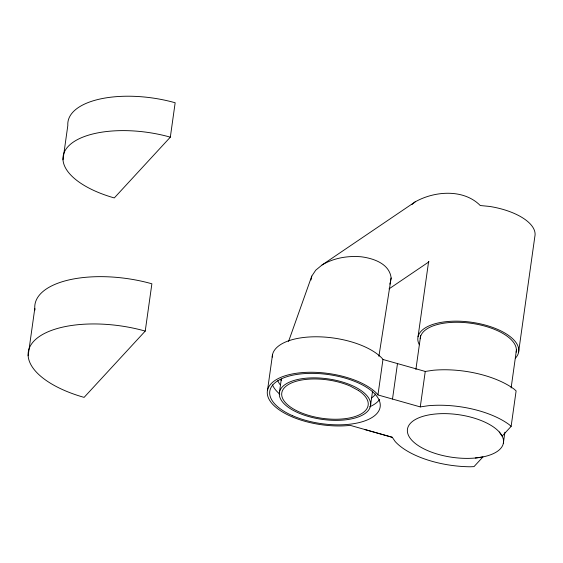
<?xml version="1.0" encoding="UTF-8"?>
<svg xmlns="http://www.w3.org/2000/svg" width="563" height="563" viewBox="0 0 563 563"><rect width="100%" height="100%" fill="white"/><g stroke="black" fill="none" stroke-linecap="round" stroke-linejoin="round"><path stroke-width="0.84" d="M28.15 355.76L34.793 308.468M63 159.772L67.834 125.38A79.974 35.56 8 0 1 175.163 102.762L170.329 137.161L114.296 197.93A79.974 35.56 8 0 1 68.074 146.549A79.974 35.56 8 0 1 170.329 137.161M145.233 331.086A87.244 38.791 8 0 0 33.681 341.333A87.244 38.791 8 0 0 84.105 397.379L145.233 331.086L151.883 283.794A87.244 38.791 8 0 0 34.969 310.016M267.538 390.082L272.527 354.613M279.501 391.961L281.317 379.068A46.046 20.472 8 0 0 281.106 380.574M370.426 406.254A46.046 20.472 8 0 0 306.145 378.195A46.046 20.472 8 0 0 298.32 412.876A46.046 20.472 8 0 0 370.426 406.254L372.242 393.361A46.046 20.472 8 0 0 372.46 391.074M499.268 431.983L502.133 436.128L511.127 426.374L509.233 424.671A66.645 29.635 8 0 0 428.211 405.733L420.272 406.908L377.963 394.945L382.953 359.476L382.537 358.814A58.165 25.863 8 0 0 317.821 336.794A58.165 25.863 8 0 0 272.239 357.132M392.502 399.054L397.485 363.585M418.042 336.751L428.633 261.387M415.888 369.462L420.645 335.611M420.272 406.908L425.255 371.439L433.193 370.264A66.645 29.635 8 0 1 514.216 389.202L516.116 390.905L511.127 426.374M503.301 443.531A48.467 21.549 8 0 0 435.642 413.988A48.467 21.549 8 0 0 427.401 450.499A48.467 21.549 8 0 0 503.301 443.531L504.891 432.243M511.113 387.977L516.475 349.792M518.537 352.551L534.85 236.467A50.895 22.626 8 0 0 489.599 206.438L480.26 205.523C463.602 188.675 434.552 190.899 415.128 201.892L322.05 264.976L315.716 270.212L311.768 276.13L288.573 341.431M378.899 356.337L391.137 277.96C389.49 263.632 373.248 258.248 360.918 256.756C347.519 255.686 333.669 257.988 322.05 264.976M310.966 279.994L311.768 276.13M389.849 284.146L390.173 282.598M390.49 281.057L391.137 277.96M411.954 204.51L415.128 201.892M389.019 288.896L429.013 261.788M475.256 458.022L482.998 456.875L474.004 466.628L470.408 466.776A66.645 29.635 8 0 1 395.191 441.54L392.256 437.289L350.031 425.311L348.736 425.529A58.165 25.863 8 0 1 272.379 403.938A58.165 25.863 8 0 1 301.198 372.692A58.165 25.863 8 0 1 377.555 394.283L377.963 394.945M382.953 359.476L425.255 371.439M364.486 429.435L392.256 437.289M419.358 344.795A50.895 22.626 8 0 1 471.09 322.198A50.895 22.626 8 0 1 515.532 358.012M420.209 338.722A48.467 21.549 8 0 1 471.259 323.303A48.467 21.549 8 0 1 516.144 352.178M379.68 399.434A55.737 24.786 8 0 1 369.511 406.873M279.79 394.107A55.737 24.786 8 0 1 272.485 384.874M375.69 393.987A50.895 22.626 8 0 1 371.545 397.935M280.24 384.796A50.895 22.626 8 0 1 277.812 380.687M358.448 390.483L350.207 386.063A43.625 19.395 8 0 0 282.436 390.708A43.625 19.395 8 0 0 335.675 419.252A43.625 19.395 8 0 0 358.448 390.483M292.711 415.775A55.737 24.786 8 0 0 379.997 407.76A55.737 24.786 8 0 0 302.183 373.79A55.737 24.786 8 0 0 292.711 415.775"/></g></svg>
